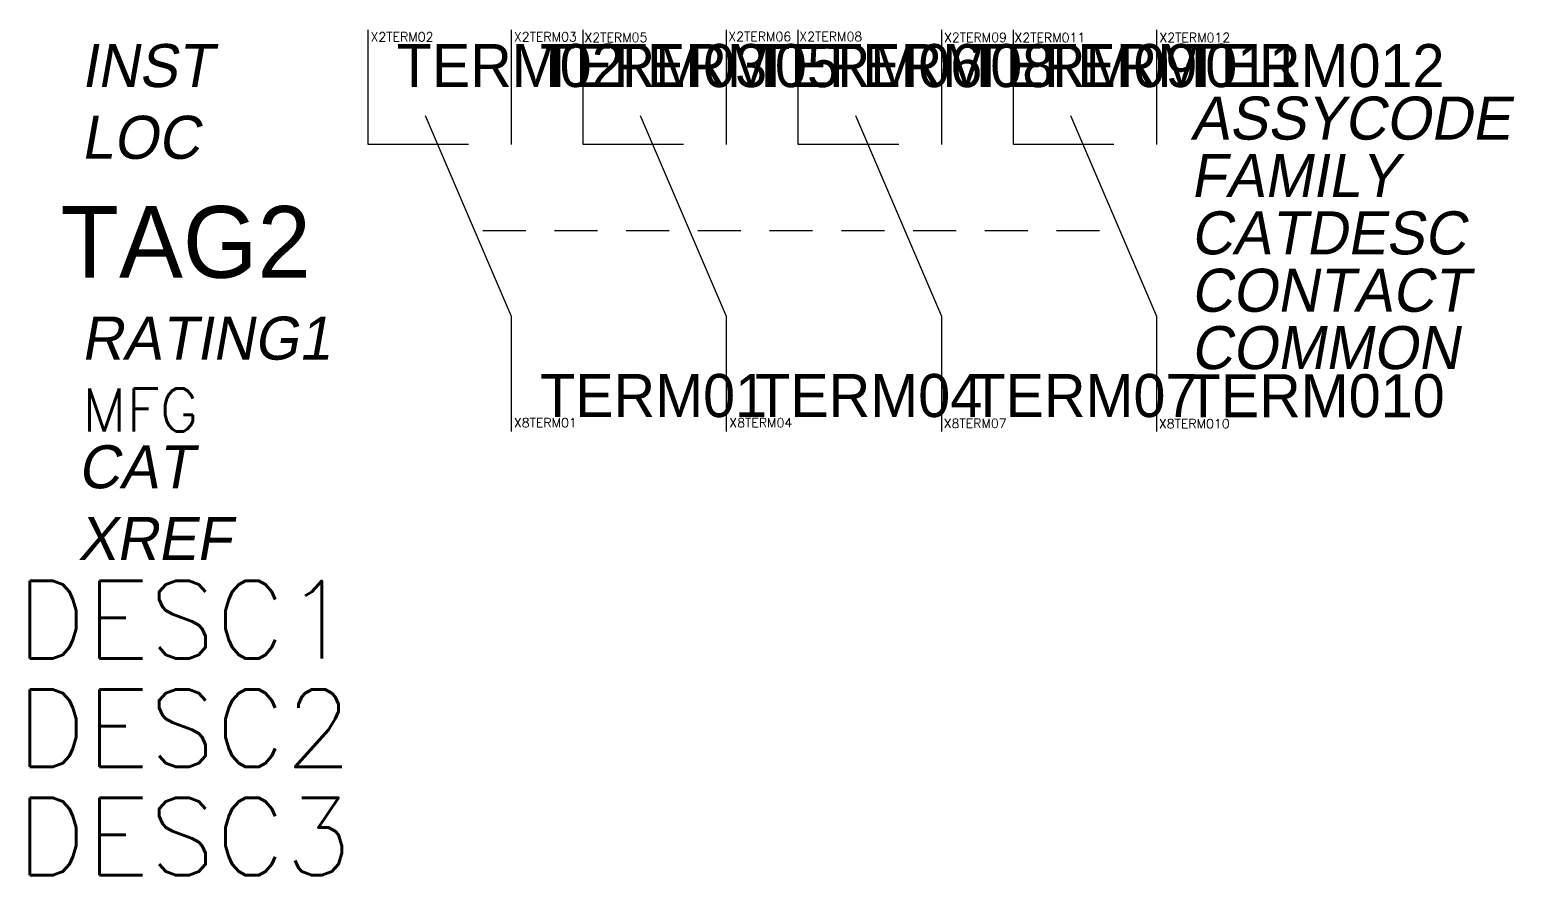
# Model space of a CAD drawing. Header units: millimetres. Extents: x -11.8 to 40, y -29.5 to 0.
import ezdxf
from ezdxf.enums import TextEntityAlignment as Align

# ---------------------------------------------------------------- set-up
doc = ezdxf.new("R2010")
doc.units = ezdxf.units.MM
doc.layers.add('PNPG', color=70, linetype='Continuous')
doc.styles.add('WD', font='txt.shx')
doc.styles.add('WD_IEC', font='txt.shx', dxfattribs={"width": 0.9, "height": 2})

msp = doc.modelspace()

# ---------------------------------------------------------------- linework, layer by layer
at = {"color": 0}
for p, q in [((4, -7), (5.5, -7)), ((6.5, -7), (8, -7)), ((9, -7), (10.5, -7)), ((11.5, -7), (13, -7)), ((14, -7), (15.5, -7)), ((16.5, -7), (18, -7)), ((19, -7), (20.5, -7)), ((21.5, -7), (23, -7)), ((24, -7), (25.5, -7))]:
    msp.add_line(p, q, dxfattribs=at)
at = {"layer": 'PNPG', "color": 0}
for p, q in [((0, -4), (0, 0)), ((5, -4), (5, 0)), ((7.5, -4), (7.5, 0)), ((12.5, -4), (12.5, 0)), ((15, -4), (15, 0)), ((20, -4), (20, 0)), ((22.5, -4), (22.5, 0)), ((27.5, -4), (27.5, 0)), ((5, -10), (2.001, -3)), ((12.5, -10), (9.501, -3)), ((20, -10), (17.001, -3)), ((27.5, -10), (24.501, -3)), ((3.5, -4), (0, -4)), ((11, -4), (7.5, -4)), ((18.5, -4), (15, -4)), ((26, -4), (22.5, -4)), ((5, -14), (5, -10)), ((12.5, -14), (12.5, -10)), ((20, -14), (20, -10)), ((27.5, -14), (27.5, -10))]:
    msp.add_line(p, q, dxfattribs=at)

# ---------------------------------------------------------------- texts
at = {"oblique": 10, "flags": 1}
for tag, p, s in [('INST', (-10, -2), ''), ('ASSYCODE', (28.675, -3.831), ''), ('LOC', (-10, -4.5), ''), ('FAMILY', (28.675, -5.831), 'CR_ACKO'), ('CATDESC', (28.675, -7.831), ''), ('CONTACT', (28.675, -9.831), ''), ('COMMON', (28.675, -11.831), ''), ('CAT', (-10.117, -15.984), 'MY4'), ('XREF', (-10.117, -18.484), '')]:
    msp.add_attdef(tag, p, s, height=1.5, dxfattribs=at)
at = {"style": 'WD', "flags": 1}
for tag, p in [('X2TERM02', (0.087, -0.409)), ('X2TERM03', (5.085, -0.408)), ('X2TERM05', (7.544, -0.429)), ('X2TERM06', (12.558, -0.399)), ('X2TERM08', (15.034, -0.399)), ('X2TERM09', (20.078, -0.429)), ('X2TERM011', (22.535, -0.435)), ('X2TERM012', (27.587, -0.434)), ('X8TERM01', (5.084, -13.857)), ('X8TERM04', (12.594, -13.858)), ('X8TERM07', (20.068, -13.881)), ('X8TERM010', (27.568, -13.892))]:
    msp.add_attdef(tag, p, '', height=0.32, dxfattribs=at)
at = {"linetype": 'Continuous'}
for tag, p, s in [('TERM02', (0.999, -1.997), '1'), ('TERM03', (6, -2), '5'), ('TERM05', (8.501, -2.001), '2'), ('TERM06', (13.5, -2.001), '6'), ('TERM08', (16.008, -2.001), '3'), ('TERM09', (21, -2), '7'), ('TERM011', (23.504, -2.001), '4'), ('TERM012', (28.497, -2), '8'), ('TERM01', (5.998, -13.5), '9'), ('TERM04', (13.497, -13.499), '10'), ('TERM07', (21, -13.5), '11'), ('TERM010', (28.503, -13.506), '12')]:
    msp.add_attdef(tag, p, s, height=1.5, dxfattribs=at)
msp.add_attdef('TAG2', text='K', height=2.5).set_placement((-1.992, -8.647), align=Align.RIGHT)
at = {"oblique": 10}
msp.add_attdef('RATING1', (-10, -11.5), '', height=1.5, dxfattribs=at)
at = {"color": 0, "style": 'WD_IEC', "flags": 9}
msp.add_attdef('MFG', text='ACKO', height=1.5, dxfattribs=at).set_placement((-5.916, -14), align=Align.RIGHT)
at = {"color": 0, "style": 'WD_IEC'}
for tag, p in [('DESC1', (-0.57, -21.912)), ('DESC2', (-0.57, -25.692)), ('DESC3', (-0.57, -29.472))]:
    msp.add_attdef(tag, text='', height=2.7, dxfattribs=at).set_placement(p, align=Align.RIGHT)

doc.saveas('drawing.dxf')
